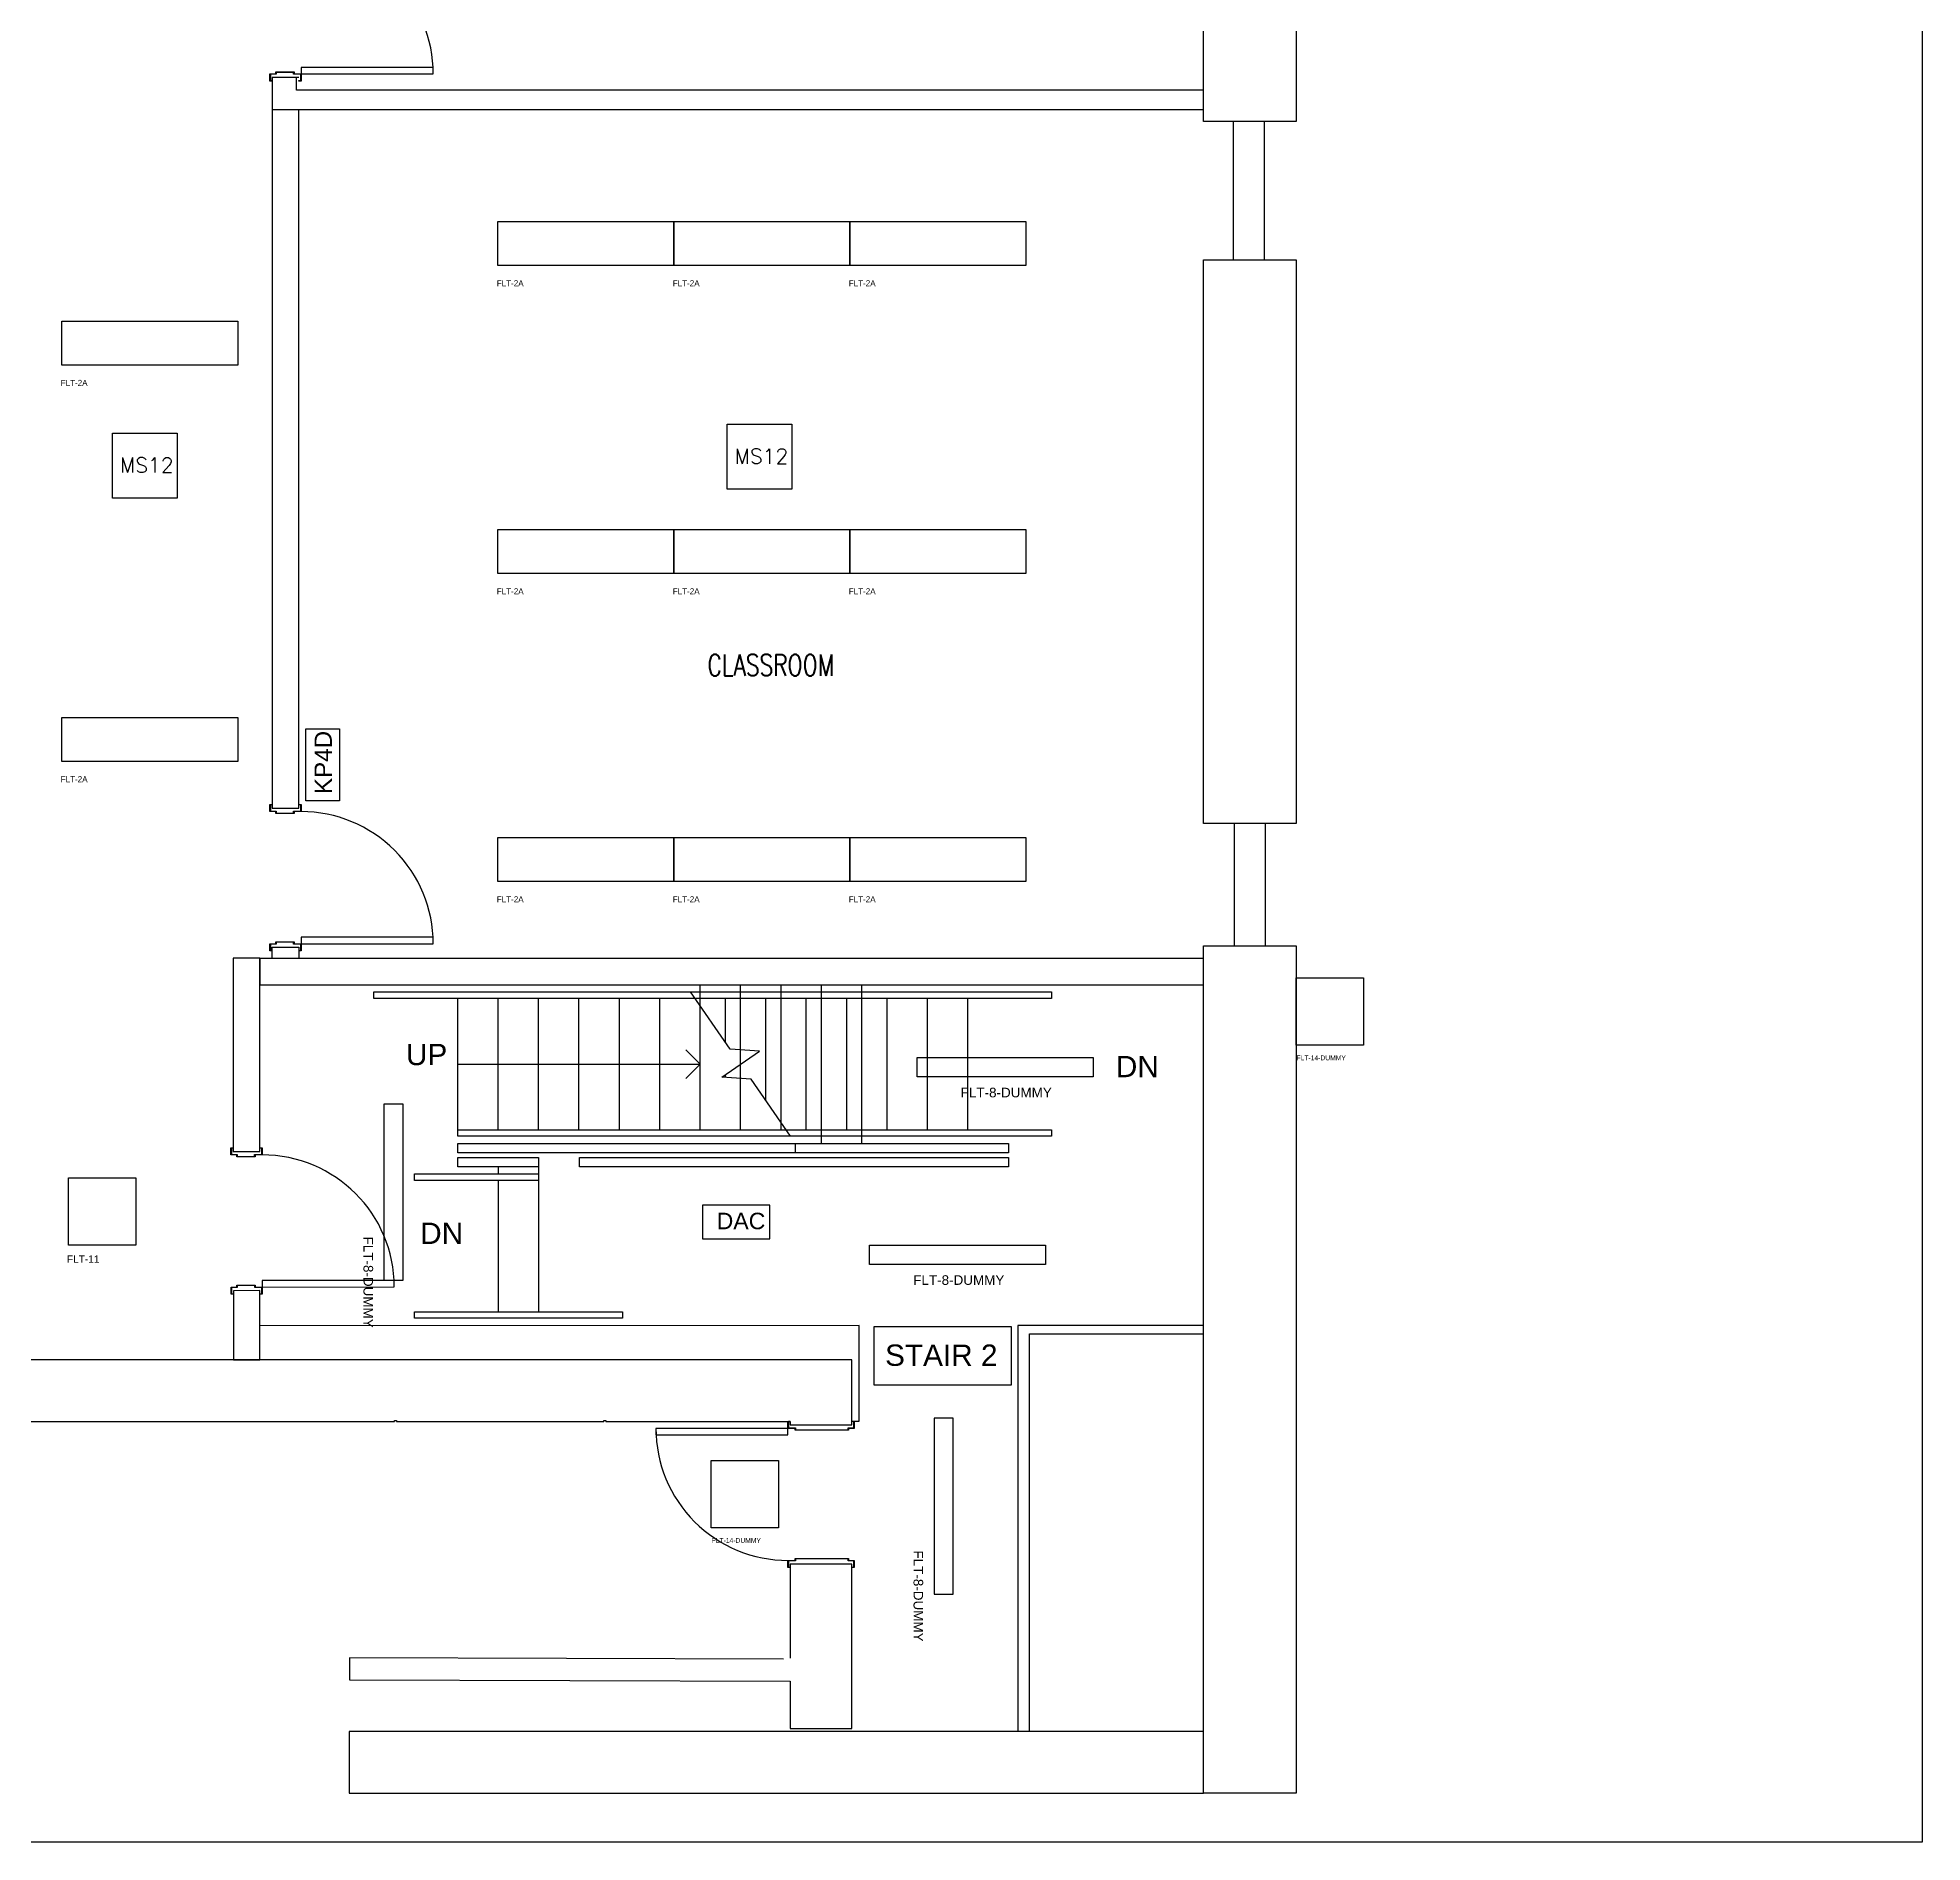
# Model space of a CAD drawing. Header units: feet. Extents: x 0 to 2831, y 0 to 3280.
# Drawn here: x 2048 to 2831, y 0 to 750 of the extents above; entities that cross this region are included whole.
import ezdxf
from ezdxf.enums import TextEntityAlignment as Align

# ---------------------------------------------------------------- set-up
doc = ezdxf.new("R2018")
doc.units = ezdxf.units.FT
doc.header["$MEASUREMENT"] = 0
doc.layers.get('0').update_dxf_attribs({"color": 255})
for name, color, linetype in [('FLT-FIXTURES', 3, 'Continuous'), ('FLT-NOTES', 7, 'Continuous'), ('FLT-PERIPHERALS', 6, 'Continuous')]:
    doc.layers.add(name, color=color, linetype=linetype)
doc.styles.add('A101 Floor Plan-Level 100$0$Arial', font='arial.ttf', dxfattribs={"height": 147.52994})
doc.styles.add('SC-TEXT', font='romans.shx', dxfattribs={"width": 0.75})
doc.styles.add('SIMPLEX', font='simplex.shx')
doc.styles.get("Standard").update_dxf_attribs({"font": 'arial.ttf'})

# ---------------------------------------------------------------- blocks, each defined once
blk = doc.blocks.new('FLT-DAC')
at = {"layer": 'FLT-FIXTURES', "insert": (5.86, 10.82), "char_height": 6.858, "attachment_point": 1, "bg_fill": 2}
blk.add_mtext('DAC', dxfattribs=at)
at = {"layer": 'FLT-FIXTURES'}
blk.add_lwpolyline([(0, 0), (28, 0), (28, 14), (0, 14)], close=True, dxfattribs=at)
blk = doc.blocks.new('FLT-2A')
at = {"layer": 'FLT-FIXTURES'}
blk.add_lwpolyline([(0, 18.29), (73.15, 18.29), (73.15, 0), (0, 0)], close=True, dxfattribs=at)
at = {"lineweight": 30}
blk.add_attdef('FLT-2A', text='', height=4, dxfattribs=at).set_placement((-0.46, -6.08), align=Align.TOP_LEFT)
blk = doc.blocks.new('FLT-8-DUMMY')
at = {"layer": 'FLT-FIXTURES'}
blk.add_lwpolyline([(0, 0), (0, 8), (73.15, 8), (73.15, 0)], close=True, dxfattribs=at)
blk.add_attdef('FLT-8-DUMMY', (18.15, -8.51), '', height=4)
blk = doc.blocks.new('FLT-11')
at = {"layer": 'FLT-FIXTURES'}
blk.add_lwpolyline([(0, 28), (28, 28), (28, 0), (0, 0)], close=True, dxfattribs=at)
blk.add_attdef('FLT-11', (-0.67, -7.23), '', height=3)
blk = doc.blocks.new('FLT-14-DUMMY')
at = {"layer": 'FLT-FIXTURES'}
blk.add_lwpolyline([(0, 28), (28, 28), (28, 0), (0, 0)], close=True, dxfattribs=at)
blk.add_attdef('FLT-14-DUMMY', (0.21, -6.24), '', height=2)
blk = doc.blocks.new('FLT-MS12')
at = {"layer": 'FLT-PERIPHERALS'}
blk.add_lwpolyline([(0, 27), (27, 27), (27, 0), (0, 0)], close=True, dxfattribs=at)
at = {"layer": 'FLT-PERIPHERALS', "insert": (3.08, 16.79), "char_height": 6.21, "attachment_point": 1, "style": 'SIMPLEX'}
blk.add_mtext('MS12', dxfattribs=at)
blk = doc.blocks.new('FLT-KP4D')
at = {"layer": 'FLT-PERIPHERALS', "lineweight": 30, "insert": (2.84, 10.34), "char_height": 7.201, "attachment_point": 1, "bg_fill": 2}
blk.add_mtext('KP4D', dxfattribs=at)
at = {"layer": 'FLT-PERIPHERALS'}
blk.add_lwpolyline([(0, 14), (30, 14), (30, 0), (0, 0)], close=True, dxfattribs=at)

msp = doc.modelspace()

# ---------------------------------------------------------------- linework, layer by layer
for p, q in [((2532.56, 720.01), (2145.47, 720.01)), ((2140.24, 367.47), (2532.56, 367.47)), ((2323.33, 296.13), (2323.33, 356.43)), ((2340.13, 296.13), (2340.13, 356.43)), ((2356.93, 296.13), (2356.93, 356.43)), ((2373.73, 290.43), (2373.73, 356.43)), ((2390.53, 290.43), (2390.53, 356.43)), ((2239.33, 296.13), (2239.33, 350.76)), ((2256.13, 296.13), (2256.13, 350.76)), ((2272.93, 296.13), (2272.93, 350.76)), ((2289.73, 296.13), (2289.73, 350.76)), ((2306.53, 296.13), (2306.53, 350.76)), ((2333.81, 332.56), (2333.81, 350.76)), ((2350.61, 308.3), (2350.61, 350.76)), ((2367.41, 296.13), (2367.41, 350.76)), ((2384.21, 296.13), (2384.21, 350.76)), ((2401.01, 296.13), (2401.01, 350.76)), ((2417.81, 296.13), (2417.81, 350.76)), ((2434.61, 296.13), (2434.61, 350.76)), ((2317.39, 317.49), (2323.33, 323.43)), ((2333.81, 317.9), (2333.81, 319.05)), ((2362.99, 286.59), (2362.99, 290.43)), ((2239.33, 280.78), (2239.33, 277.78)), ((2239.33, 275.08), (2239.33, 220.48))]:
    msp.add_line(p, q)
for points in [[(2532.56, 888.15), (2570.98, 888.15), (2570.98, 715.21), (2532.56, 715.21)], [(2532.56, 657.7), (2570.98, 657.7), (2570.98, 423.45), (2532.56, 423.45)], [(2532.56, 372.54), (2570.98, 372.54), (2570.98, 20.42), (2532.56, 20.42)], [(2129.25, 287.17), (2140.29, 287.18), (2140.24, 367.47), (2129.2, 367.46)], [(2469.41, 350.76), (2187.73, 350.76), (2187.73, 353.46), (2469.41, 353.46)], [(2222.53, 290.43), (2451.41, 290.43), (2451.41, 286.59), (2222.53, 286.59)], [(2451.43, 280.78), (2273.11, 280.78), (2273.11, 284.62), (2451.43, 284.62)], [(2129.31, 200.55), (2140.35, 200.56), (2140.33, 229.28), (2129.29, 229.27)], [(2204.64, 220.48), (2291.04, 220.48), (2291.04, 217.78), (2204.64, 217.78)], [(1864.24, 200.55), (1864.24, 174.93), (2196.27, 174.93), (2196.27, 175.32), (2197.05, 175.32), (2197.05, 174.93), (2283.34, 174.93), (2283.34, 175.32), (2284.12, 175.32), (2284.12, 174.93), (2360.77, 174.93), (2360.77, 173.55), (2386.39, 173.55), (2386.39, 200.55)], [(2532.56, 46.12), (2177.4, 46.12), (2177.4, 20.42), (2532.56, 20.42)]]:
    msp.add_lwpolyline(points, close=True)
for points in [[(2145.47, 732), (2144.51, 732), (2144.51, 735), (2146.91, 735), (2146.91, 735.78), (2154.53, 735.78), (2154.53, 735), (2212.37, 735, 0.414214), (2157.47, 789.9)], [(2145.47, 370.47), (2144.51, 370.47), (2144.51, 373.47), (2146.91, 373.47), (2146.91, 374.25), (2154.53, 374.25), (2154.53, 373.47), (2212.37, 373.47, 0.414214), (2157.47, 428.37)], [(2387.35, 175.05), (2387.35, 172.05), (2384.95, 172.05), (2384.95, 171.27), (2362.75, 171.27), (2362.75, 172.05), (2304.91, 172.05, 0.414214), (2359.81, 117.15), (2362.75, 117.15), (2362.75, 117.93), (2384.95, 117.93), (2384.95, 117.15), (2387.35, 117.15), (2387.35, 114.15), (2386.39, 114.15)]]:
    msp.add_lwpolyline(points, format="xyb")
for points in [[(2212.37, 735), (2212.37, 737.7), (2157.47, 737.7), (2157.47, 732), (2156.51, 732), (2156.51, 732.18), (2157.29, 732.18), (2157.29, 734.82), (2154.35, 734.82), (2154.35, 735.6), (2147.09, 735.6), (2147.09, 734.82), (2144.69, 734.82), (2144.69, 732.18), (2145.47, 732.18)], [(2156.51, 733.5), (2145.47, 733.5), (2145.47, 429.87), (2156.51, 429.87), (2156.51, 720.01)], [(2532.56, 728.23), (2155.55, 728.23), (2155.55, 733.5)], [(2544.98, 657.7), (2544.98, 715.21)], [(2557.78, 715.21), (2557.78, 657.7)], [(2156.51, 431.37), (2157.47, 431.37), (2157.47, 428.37), (2154.53, 428.37), (2154.53, 427.59), (2146.91, 427.59), (2146.91, 428.37), (2144.51, 428.37), (2144.51, 431.37), (2145.47, 431.37)], [(2145.47, 431.19), (2144.69, 431.19), (2144.69, 428.55), (2147.09, 428.55), (2147.09, 427.77), (2154.35, 427.77), (2154.35, 428.55), (2157.29, 428.55), (2157.29, 431.19), (2156.51, 431.19)], [(2545.37, 372.54), (2545.37, 423.45)], [(2558.17, 423.45), (2558.17, 372.54)], [(2212.37, 373.47), (2212.37, 376.17), (2157.47, 376.17), (2157.47, 370.47), (2156.51, 370.47)], [(2156.51, 370.65), (2157.29, 370.65), (2157.29, 373.29), (2154.35, 373.29), (2154.35, 374.07), (2147.09, 374.07), (2147.09, 373.29), (2144.69, 373.29), (2144.69, 370.65), (2145.47, 370.65)], [(2145.47, 367.47), (2145.47, 371.97), (2156.51, 371.97), (2156.51, 367.47)], [(2140.24, 367.46), (2140.24, 356.42), (2532.56, 356.43)], [(2360.91, 293.43), (2344.47, 317.16), (2332.3, 318), (2347.96, 328.85), (2335.79, 329.69), (2319.33, 353.46)], [(2140.29, 288.68), (2141.25, 288.68), (2141.25, 285.68), (2138.31, 285.68), (2138.31, 284.9), (2130.69, 284.89), (2130.69, 285.67), (2128.29, 285.67), (2128.29, 288.67), (2129.25, 288.67)], [(2129.25, 288.49), (2128.47, 288.49), (2128.47, 285.85), (2130.87, 285.85), (2130.87, 285.07), (2138.13, 285.08), (2138.13, 285.86), (2141.07, 285.86), (2141.07, 288.5), (2140.29, 288.5)], [(2256.13, 275.08), (2204.53, 275.08), (2204.53, 277.78), (2256.13, 277.78)], [(2129.29, 227.77), (2128.33, 227.77), (2128.33, 230.77), (2130.73, 230.77), (2130.73, 231.55), (2138.35, 231.56), (2138.35, 230.78), (2196.19, 230.82), (2196.19, 233.52), (2141.29, 233.48), (2141.29, 227.78), (2140.33, 227.78)], [(2140.33, 227.96), (2141.11, 227.96), (2141.11, 230.6), (2138.17, 230.6), (2138.17, 231.38), (2130.91, 231.37), (2130.91, 230.59), (2128.51, 230.59), (2128.51, 227.95), (2129.29, 227.95)], [(2386.39, 175.05), (2389.39, 175.05), (2389.39, 214.78), (2140.34, 214.6)], [(2532.56, 214.78), (2455.39, 214.78), (2455.35, 46.12)], [(2460.19, 46.12), (2460.19, 211.3), (2532.56, 211.3)], [(2304.91, 172.05), (2304.91, 169.35), (2359.81, 169.35), (2359.81, 174.94)], [(2360.77, 174.87), (2359.99, 174.87), (2359.99, 172.23), (2362.93, 172.23), (2362.93, 171.45), (2384.77, 171.45), (2384.77, 172.23), (2387.17, 172.23), (2387.17, 174.87), (2386.39, 174.87)], [(2386.39, 114.33), (2387.17, 114.33), (2387.17, 116.97), (2384.77, 116.97), (2384.77, 117.75), (2362.93, 117.75), (2362.93, 116.97), (2359.99, 116.97), (2359.99, 114.33), (2360.77, 114.33)], [(2357.95, 76.12), (2177.6, 76.67), (2177.57, 67.55), (2360.77, 66.99), (2360.77, 47.33), (2386.39, 47.33), (2386.39, 115.65), (2360.77, 115.65), (2360.77, 76.54)], [(2360.77, 114.15), (2359.81, 114.15), (2359.81, 117.15)]]:
    msp.add_lwpolyline(points)
msp.add_arc((2141.29, 230.78), 54.9, 0.03979, 90.03979)

# ---------------------------------------------------------------- block references
at = {"layer": 'FLT-FIXTURES'}
ref = msp.add_blockref('FLT-2A', (2239.25, 655.31), dxfattribs=at)
lines = msp.add_mtext('FLT-2A', dxfattribs={"layer": '0', "insert": (2238.78, 649.24), "char_height": 2.5, "attachment_point": 1})
ref.add_attrib('FLT-2A', '', (2238.78, 649.24)).embed_mtext(lines)
ref = msp.add_blockref('FLT-2A', (2312.4, 655.31), dxfattribs=at)
lines = msp.add_mtext('FLT-2A', dxfattribs={"layer": '0', "insert": (2311.93, 649.24), "char_height": 2.5, "attachment_point": 1})
ref.add_attrib('FLT-2A', '', (2311.93, 649.24)).embed_mtext(lines)
ref = msp.add_blockref('FLT-2A', (2385.55, 655.31), dxfattribs=at)
lines = msp.add_mtext('FLT-2A', dxfattribs={"layer": '0', "insert": (2385.08, 649.24), "char_height": 2.5, "attachment_point": 1})
ref.add_attrib('FLT-2A', '', (2385.08, 649.24)).embed_mtext(lines)
ref = msp.add_blockref('FLT-2A', (2058.01, 613.89), dxfattribs=at)
lines = msp.add_mtext('FLT-2A', dxfattribs={"layer": '0', "insert": (2057.54, 607.81), "char_height": 2.5, "attachment_point": 1})
ref.add_attrib('FLT-2A', '', (2057.54, 607.81)).embed_mtext(lines)
ref = msp.add_blockref('FLT-2A', (2239.25, 527.3), dxfattribs=at)
lines = msp.add_mtext('FLT-2A', dxfattribs={"layer": '0', "insert": (2238.78, 521.22), "char_height": 2.5, "attachment_point": 1})
ref.add_attrib('FLT-2A', '', (2238.78, 521.22)).embed_mtext(lines)
ref = msp.add_blockref('FLT-2A', (2312.4, 527.3), dxfattribs=at)
lines = msp.add_mtext('FLT-2A', dxfattribs={"layer": '0', "insert": (2311.93, 521.22), "char_height": 2.5, "attachment_point": 1})
ref.add_attrib('FLT-2A', '', (2311.93, 521.22)).embed_mtext(lines)
ref = msp.add_blockref('FLT-2A', (2385.55, 527.3), dxfattribs=at)
lines = msp.add_mtext('FLT-2A', dxfattribs={"layer": '0', "insert": (2385.08, 521.22), "char_height": 2.5, "attachment_point": 1})
ref.add_attrib('FLT-2A', '', (2385.08, 521.22)).embed_mtext(lines)
ref = msp.add_blockref('FLT-2A', (2058.01, 449.19), dxfattribs=at)
lines = msp.add_mtext('FLT-2A', dxfattribs={"layer": '0', "insert": (2057.54, 443.11), "char_height": 2.5, "attachment_point": 1})
ref.add_attrib('FLT-2A', '', (2057.54, 443.11)).embed_mtext(lines)
ref = msp.add_blockref('FLT-2A', (2239.25, 399.28), dxfattribs=at)
lines = msp.add_mtext('FLT-2A', dxfattribs={"layer": '0', "insert": (2238.78, 393.21), "char_height": 2.5, "attachment_point": 1})
ref.add_attrib('FLT-2A', '', (2238.78, 393.21)).embed_mtext(lines)
ref = msp.add_blockref('FLT-2A', (2312.4, 399.28), dxfattribs=at)
lines = msp.add_mtext('FLT-2A', dxfattribs={"layer": '0', "insert": (2311.93, 393.21), "char_height": 2.5, "attachment_point": 1})
ref.add_attrib('FLT-2A', '', (2311.93, 393.21)).embed_mtext(lines)
ref = msp.add_blockref('FLT-2A', (2385.55, 399.28), dxfattribs=at)
lines = msp.add_mtext('FLT-2A', dxfattribs={"layer": '0', "insert": (2385.08, 393.21), "char_height": 2.5, "attachment_point": 1})
ref.add_attrib('FLT-2A', '', (2385.08, 393.21)).embed_mtext(lines)
for name, p, values in [('FLT-14-DUMMY', (2570.98, 331.26), {'FLT-14-DUMMY': 'FLT-14-DUMMY'}), ('FLT-8-DUMMY', (2413.45, 318.13), {'FLT-8-DUMMY': 'FLT-8-DUMMY'}), ('FLT-11', (2060.79, 248.15), {'FLT-11': 'FLT-11'}), ('FLT-8-DUMMY', (2393.73, 240.19), {'FLT-8-DUMMY': 'FLT-8-DUMMY'}), ('FLT-14-DUMMY', (2327.87, 130.69), {'FLT-14-DUMMY': 'FLT-14-DUMMY'})]:
    msp.add_blockref(name, p, dxfattribs=at).add_auto_attribs(values)
ref = msp.add_blockref('FLT-8-DUMMY', (2191.89, 233.6), dxfattribs=dict(at, xscale=-1, rotation=270))
ref.add_attrib('FLT-8-DUMMY', 'FLT-8-DUMMY', (2183.37, 251.75), dxfattribs={"layer": '0', "height": 4, "rotation": 270})
ref = msp.add_blockref('FLT-8-DUMMY', (2420.52, 103.15), dxfattribs=dict(at, xscale=-1, rotation=270))
ref.add_attrib('FLT-8-DUMMY', 'FLT-8-DUMMY', (2412, 121.29), dxfattribs={"layer": '0', "height": 4, "rotation": 270})
at = {"layer": 'FLT-PERIPHERALS'}
for p in [(2334.48, 562.4), (2079, 558.7)]:
    msp.add_blockref('FLT-MS12', p, dxfattribs=at)

# ---------------------------------------------------------------- texts
at = {"insert": (2496.09, 326.85), "char_height": 8.852, "width": 21.2677, "attachment_point": 1, "line_spacing_factor": 0.938532, "style": 'A101 Floor Plan-Level 100$0$Arial', "bg_fill": 3, "box_fill_scale": 1.25, "bg_fill_color": 7, "bg_fill_transparency": 0}
msp.add_mtext('DN', dxfattribs=at)
at = {"layer": 'FLT-NOTES', "char_height": 8.852, "attachment_point": 1, "line_spacing_factor": 0.938532, "style": 'A101 Floor Plan-Level 100$0$Arial', "bg_fill": 3, "box_fill_scale": 1.25, "bg_fill_color": 7, "bg_fill_transparency": 0}
for s, insert, width in [('UP', (2201.02, 331.85), 20.4369), ('DN', (2206.94, 257.54), 21.2677)]:
    msp.add_mtext(s, dxfattribs=dict(at, insert=insert, width=width))

# ---------------------------------------------------------------- next in the draw order: linework, layer by layer
msp.add_lwpolyline([(0, 3279.74), (2831.29, 3279.74), (2831.29, 0), (0, 0)], close=True)
for points in [[(2222.53, 296.13), (2469.41, 296.13), (2469.41, 293.43), (2222.53, 293.43), (2222.53, 350.76)], [(2222.53, 323.43), (2323.33, 323.43), (2317.39, 329.37)], [(2256.13, 280.78), (2222.53, 280.78), (2222.53, 284.62), (2256.13, 284.62), (2256.13, 220.48)]]:
    msp.add_lwpolyline(points)

# ---------------------------------------------------------------- next in the draw order: block references
at = {"layer": 'FLT-FIXTURES'}
msp.add_blockref('FLT-DAC', (2324.31, 250.84), dxfattribs=at)
at = {"layer": 'FLT-PERIPHERALS', "rotation": 90}
msp.add_blockref('FLT-KP4D', (2173.38, 432.81), dxfattribs=at)

# ---------------------------------------------------------------- next in the draw order: texts
at = {"layer": 'FLT-NOTES', "char_height": 8.852, "attachment_point": 1, "line_spacing_factor": 0.938532, "bg_fill": 3, "box_fill_scale": 1.25, "bg_fill_color": 7, "bg_fill_transparency": 0}
for s, insert, width, style in [('CLASSROOM', (2326.35, 493.71), 84.2224, 'SC-TEXT'), ('STAIR 2', (2400.17, 206.88), 48.0498, 'A101 Floor Plan-Level 100$0$Arial')]:
    msp.add_mtext(s, dxfattribs=dict(at, insert=insert, width=width, style=style))

# ---------------------------------------------------------------- next in the draw order: linework, layer by layer
at = {"layer": 'FLT-NOTES'}
msp.add_lwpolyline([(2395.66, 214.39), (2452.52, 214.39), (2452.52, 189.93), (2395.66, 189.93)], close=True, dxfattribs=at)

doc.saveas('drawing.dxf')
